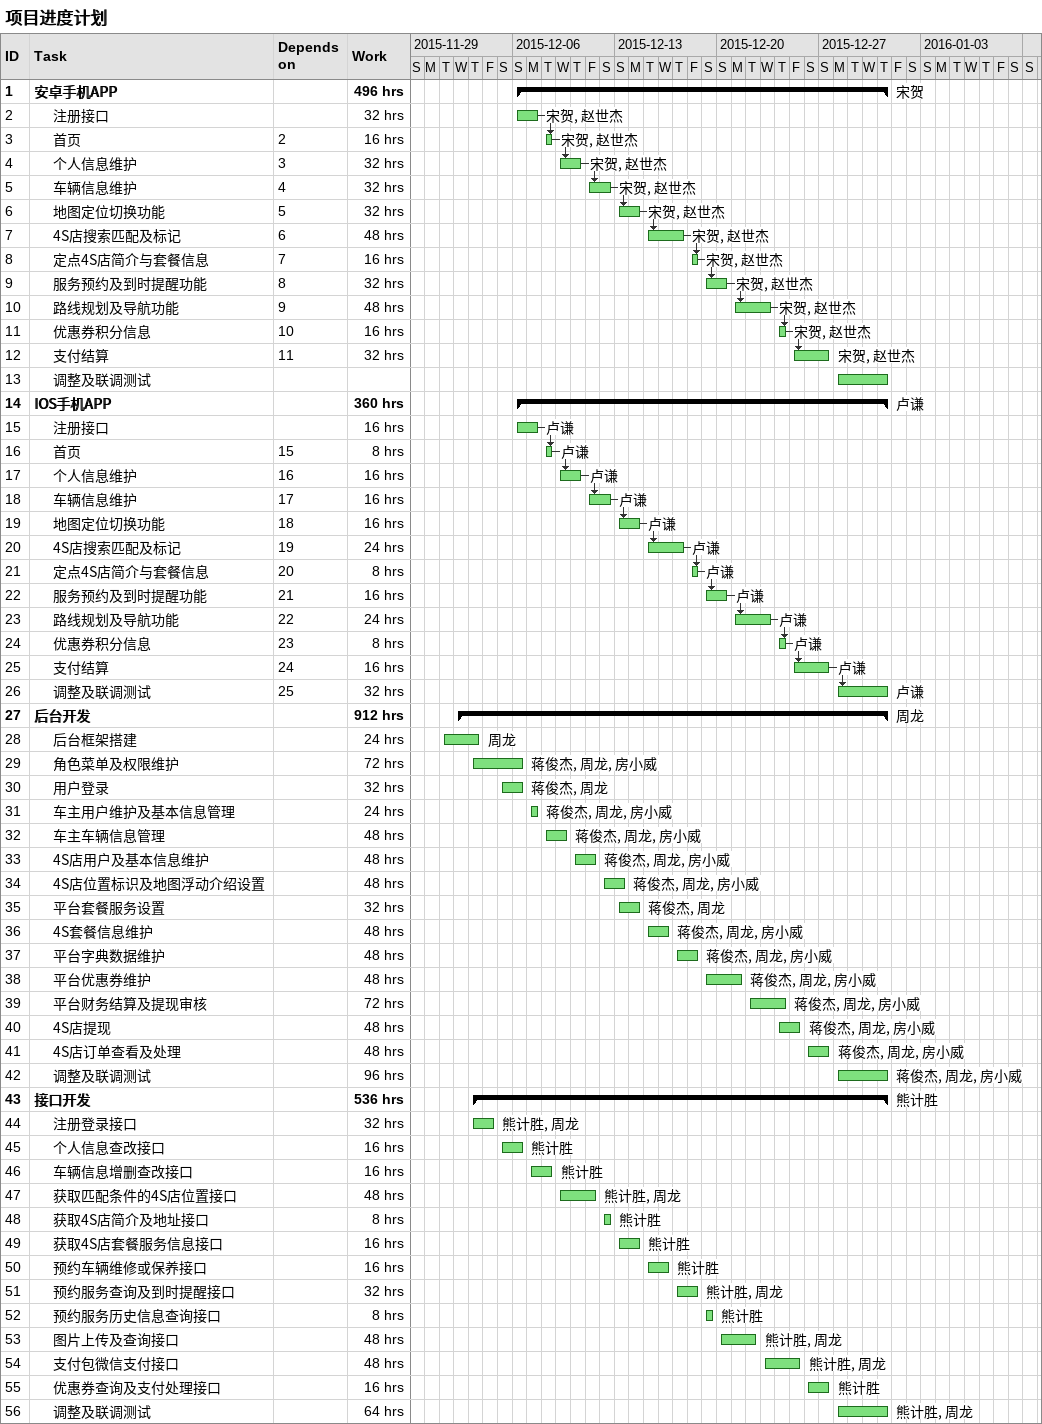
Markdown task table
项目进度计划

| ID | Level | Task | Start | Finish | Predecessors | Resources | Work (h) |
|---|---|---|---|---|---|---|---|
| 1 | 1 | **安卓手机APP** | 2015-12-06 | 2015-12-31 |  | 宋贺 | 496 |
| 2 | 2 | 注册接口 | 2015-12-06 | 2015-12-07 |  | 宋贺, 赵世杰 | 32 |
| 3 | 2 | 首页 | 2015-12-08 | 2015-12-08 | 2 | 宋贺, 赵世杰 | 16 |
| 4 | 2 | 个人信息维护 | 2015-12-09 | 2015-12-10 | 3 | 宋贺, 赵世杰 | 32 |
| 5 | 2 | 车辆信息维护 | 2015-12-11 | 2015-12-12 | 4 | 宋贺, 赵世杰 | 32 |
| 6 | 2 | 地图定位切换功能 | 2015-12-13 | 2015-12-14 | 5 | 宋贺, 赵世杰 | 32 |
| 7 | 2 | 4S店搜索匹配及标记 | 2015-12-15 | 2015-12-17 | 6 | 宋贺, 赵世杰 | 48 |
| 8 | 2 | 定点4S店简介与套餐信息 | 2015-12-18 | 2015-12-18 | 7 | 宋贺, 赵世杰 | 16 |
| 9 | 2 | 服务预约及到时提醒功能 | 2015-12-19 | 2015-12-20 | 8 | 宋贺, 赵世杰 | 32 |
| 10 | 2 | 路线规划及导航功能 | 2015-12-21 | 2015-12-23 | 9 | 宋贺, 赵世杰 | 48 |
| 11 | 2 | 优惠券积分信息 | 2015-12-24 | 2015-12-24 | 10 | 宋贺, 赵世杰 | 16 |
| 12 | 2 | 支付结算 | 2015-12-25 | 2015-12-27 | 11 | 宋贺, 赵世杰 | 32 |
| 13 | 2 | 调整及联调测试 | 2015-12-28 | 2015-12-31 |  |  |  |
| 14 | 1 | **IOS手机APP** | 2015-12-06 | 2015-12-31 |  | 卢谦 | 360 |
| 15 | 2 | 注册接口 | 2015-12-06 | 2015-12-07 |  | 卢谦 | 16 |
| 16 | 2 | 首页 | 2015-12-08 | 2015-12-08 | 15 | 卢谦 | 8 |
| 17 | 2 | 个人信息维护 | 2015-12-09 | 2015-12-10 | 16 | 卢谦 | 16 |
| 18 | 2 | 车辆信息维护 | 2015-12-11 | 2015-12-12 | 17 | 卢谦 | 16 |
| 19 | 2 | 地图定位切换功能 | 2015-12-13 | 2015-12-14 | 18 | 卢谦 | 16 |
| 20 | 2 | 4S店搜索匹配及标记 | 2015-12-15 | 2015-12-17 | 19 | 卢谦 | 24 |
| 21 | 2 | 定点4S店简介与套餐信息 | 2015-12-18 | 2015-12-18 | 20 | 卢谦 | 8 |
| 22 | 2 | 服务预约及到时提醒功能 | 2015-12-19 | 2015-12-20 | 21 | 卢谦 | 16 |
| 23 | 2 | 路线规划及导航功能 | 2015-12-21 | 2015-12-23 | 22 | 卢谦 | 24 |
| 24 | 2 | 优惠券积分信息 | 2015-12-24 | 2015-12-24 | 23 | 卢谦 | 8 |
| 25 | 2 | 支付结算 | 2015-12-25 | 2015-12-27 | 24 | 卢谦 | 16 |
| 26 | 2 | 调整及联调测试 | 2015-12-28 | 2015-12-31 | 25 | 卢谦 | 32 |
| 27 | 1 | **后台开发** | 2015-12-02 | 2015-12-31 |  | 周龙 | 912 |
| 28 | 2 | 后台框架搭建 | 2015-12-01 | 2015-12-03 |  | 周龙 | 24 |
| 29 | 2 | 角色菜单及权限维护 | 2015-12-03 | 2015-12-06 |  | 蒋俊杰, 周龙, 房小威 | 72 |
| 30 | 2 | 用户登录 | 2015-12-05 | 2015-12-06 |  | 蒋俊杰, 周龙 | 32 |
| 31 | 2 | 车主用户维护及基本信息管理 | 2015-12-07 | 2015-12-07 |  | 蒋俊杰, 周龙, 房小威 | 24 |
| 32 | 2 | 车主车辆信息管理 | 2015-12-08 | 2015-12-09 |  | 蒋俊杰, 周龙, 房小威 | 48 |
| 33 | 2 | 4S店用户及基本信息维护 | 2015-12-10 | 2015-12-11 |  | 蒋俊杰, 周龙, 房小威 | 48 |
| 34 | 2 | 4S店位置标识及地图浮动介绍设置 | 2015-12-12 | 2015-12-13 |  | 蒋俊杰, 周龙, 房小威 | 48 |
| 35 | 2 | 平台套餐服务设置 | 2015-12-13 | 2015-12-14 |  | 蒋俊杰, 周龙 | 32 |
| 36 | 2 | 4S套餐信息维护 | 2015-12-15 | 2015-12-16 |  | 蒋俊杰, 周龙, 房小威 | 48 |
| 37 | 2 | 平台字典数据维护 | 2015-12-17 | 2015-12-18 |  | 蒋俊杰, 周龙, 房小威 | 48 |
| 38 | 2 | 平台优惠券维护 | 2015-12-19 | 2015-12-21 |  | 蒋俊杰, 周龙, 房小威 | 48 |
| 39 | 2 | 平台财务结算及提现审核 | 2015-12-22 | 2015-12-24 |  | 蒋俊杰, 周龙, 房小威 | 72 |
| 40 | 2 | 4S店提现 | 2015-12-24 | 2015-12-25 |  | 蒋俊杰, 周龙, 房小威 | 48 |
| 41 | 2 | 4S店订单查看及处理 | 2015-12-26 | 2015-12-27 |  | 蒋俊杰, 周龙, 房小威 | 48 |
| 42 | 2 | 调整及联调测试 | 2015-12-28 | 2015-12-31 |  | 蒋俊杰, 周龙, 房小威 | 96 |
| 43 | 1 | **接口开发** | 2015-12-03 | 2015-12-31 |  | 熊计胜 | 536 |
| 44 | 2 | 注册登录接口 | 2015-12-03 | 2015-12-04 |  | 熊计胜, 周龙 | 32 |
| 45 | 2 | 个人信息查改接口 | 2015-12-05 | 2015-12-06 |  | 熊计胜 | 16 |
| 46 | 2 | 车辆信息增删查改接口 | 2015-12-07 | 2015-12-08 |  | 熊计胜 | 16 |
| 47 | 2 | 获取匹配条件的4S店位置接口 | 2015-12-09 | 2015-12-11 |  | 熊计胜, 周龙 | 48 |
| 48 | 2 | 获取4S店简介及地址接口 | 2015-12-12 | 2015-12-12 |  | 熊计胜 | 8 |
| 49 | 2 | 获取4S店套餐服务信息接口 | 2015-12-13 | 2015-12-14 |  | 熊计胜 | 16 |
| 50 | 2 | 预约车辆维修或保养接口 | 2015-12-15 | 2015-12-16 |  | 熊计胜 | 16 |
| 51 | 2 | 预约服务查询及到时提醒接口 | 2015-12-17 | 2015-12-18 |  | 熊计胜, 周龙 | 32 |
| 52 | 2 | 预约服务历史信息查询接口 | 2015-12-19 | 2015-12-19 |  | 熊计胜 | 8 |
| 53 | 2 | 图片上传及查询接口 | 2015-12-20 | 2015-12-22 |  | 熊计胜, 周龙 | 48 |
| 54 | 2 | 支付包微信支付接口 | 2015-12-23 | 2015-12-25 |  | 熊计胜, 周龙 | 48 |
| 55 | 2 | 优惠券查询及支付处理接口 | 2015-12-26 | 2015-12-27 |  | 熊计胜 | 16 |
| 56 | 2 | 调整及联调测试 | 2015-12-28 | 2015-12-31 |  | 熊计胜, 周龙 | 64 |
